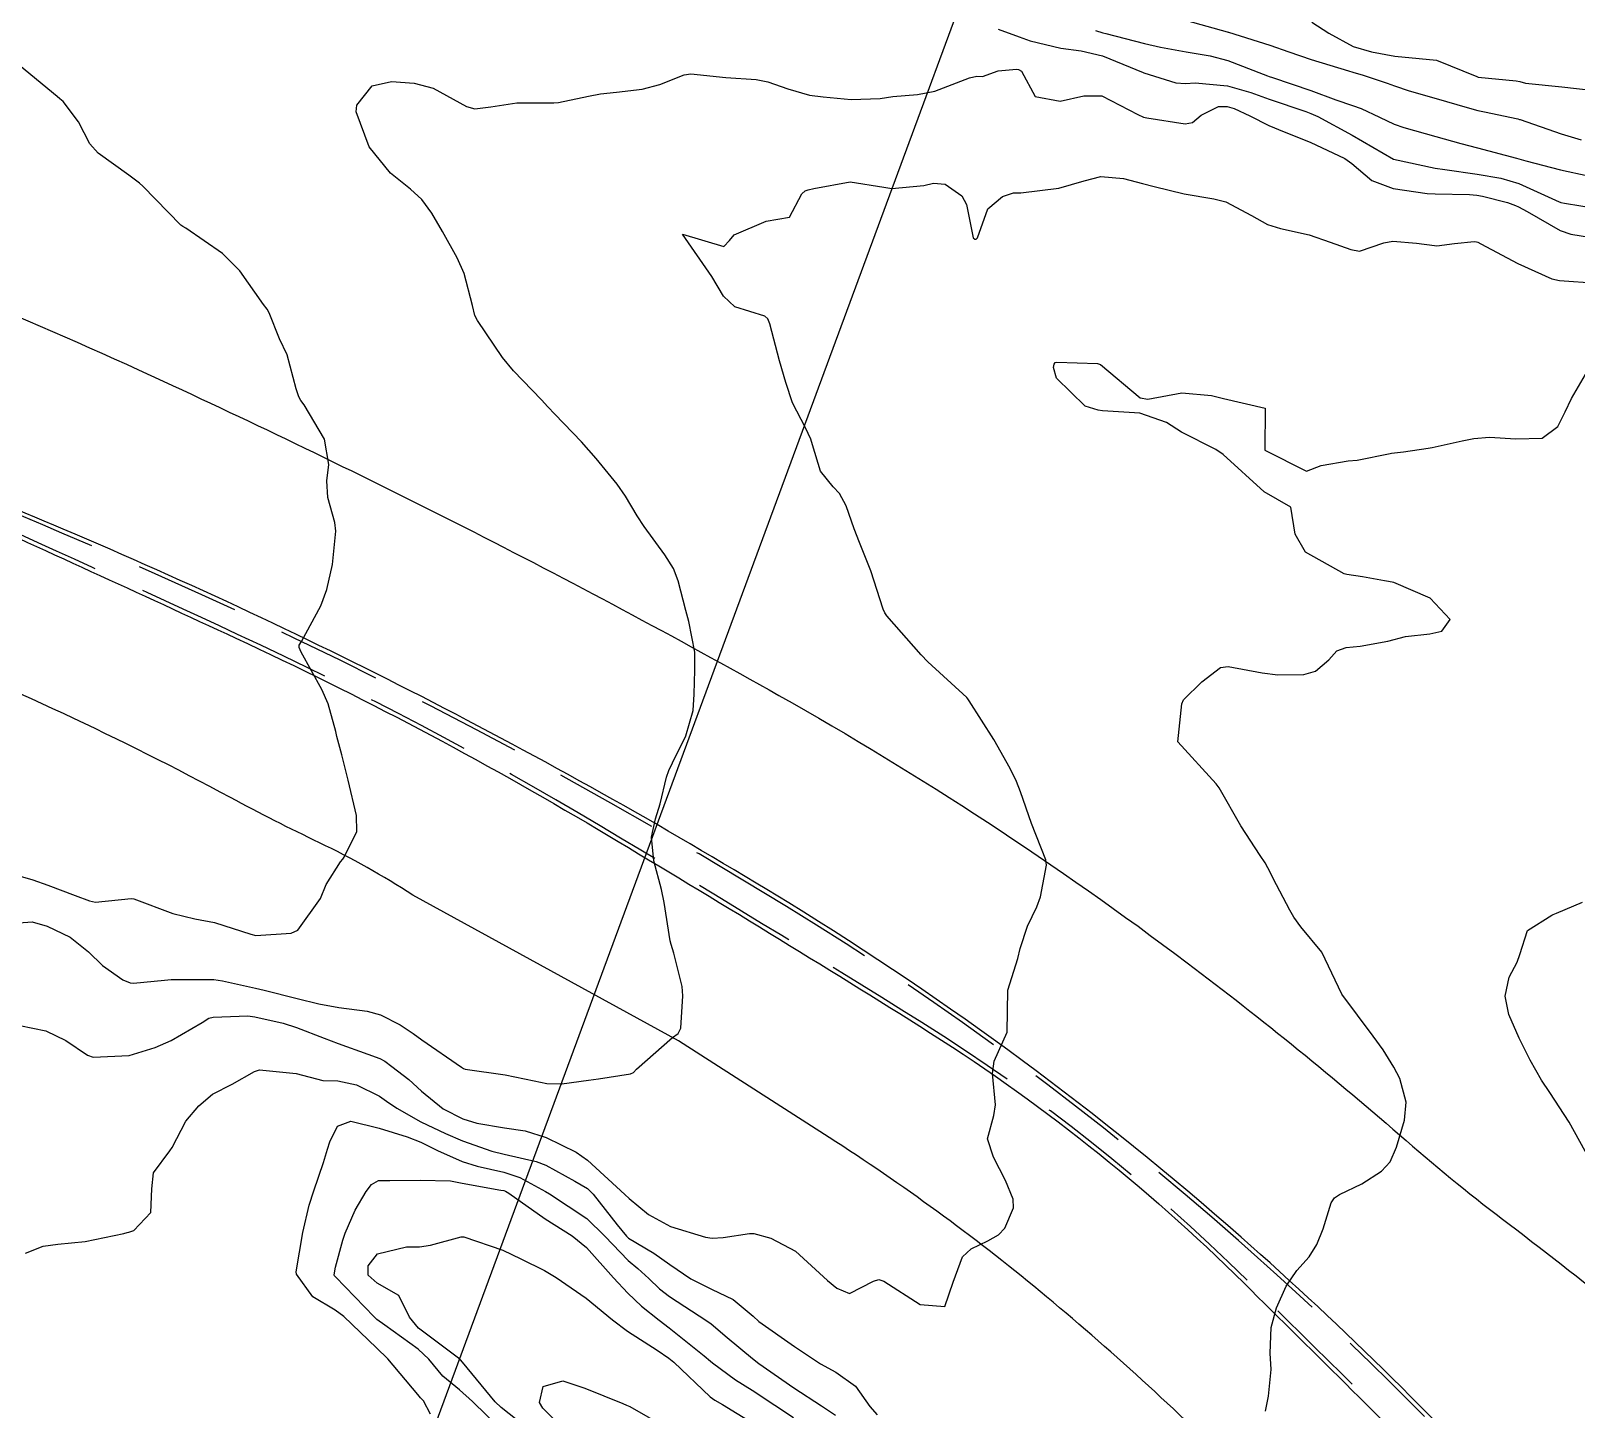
# Model space of a CAD drawing. Header units: metres. Extents: x 298520 to 308411, y 7433745 to 7450750.
# Drawn here: x 302489 to 302563, y 7441312.7 to 7441378.6 of the extents above; entities that cross this region are included whole.
import ezdxf

# ---------------------------------------------------------------- set-up
doc = ezdxf.new("R2010")
doc.units = ezdxf.units.M
doc.header["$LTSCALE"] = 10
doc.linetypes.add('CONTINUO', pattern=[0])
doc.linetypes.add('DASHED', pattern=[0.75, 0.5, -0.25])
for name, color, linetype in [('Canteiro', 45, 'DASHED'), ('Curvas de Nivel 1m', 11, 'Continuous'), ('Curvas de Nivel 5m', 15, 'Continuous'), ('PLACA_KM', 45, 'Continuous'), ('Vias Primárias', 230, 'Continuous')]:
    doc.layers.add(name, color=color, linetype=linetype)

msp = doc.modelspace()

# ---------------------------------------------------------------- linework, layer by layer
at = {"layer": 'Canteiro'}
for points in [[(302410.771, 7441374.523, 0.003236), (302423.602, 7441372.797, -0.021519), (302440.626, 7441369.869, -0.014106), (302460.499, 7441364.973, -0.038514), (302485.046, 7441356.104, -0.002775), (302498.933, 7441349.747, -0.025643), (302516.291, 7441340.576, -0.005753), (302531.688, 7441331.159, -0.055032), (302547.248, 7441318.823, -0.000019), (302557.603, 7441308.572, -0.029091)], [(302560.884, 7441306.848, 0.02873), (302546.832, 7441320.736, 0.042839), (302525.208, 7441336.718, 0.037472), (302490.516, 7441354.599, 0.003119), (302475.939, 7441360.673, 0.03926), (302455.143, 7441367.335, 0.033602), (302399.805, 7441376.516, 0.017497)]]:
    msp.add_lwpolyline(points, format="xyb", dxfattribs=at)
at = {"layer": 'Curvas de Nivel 1m', "flags": 128}
for points, elevation in [([(302535.332, 7441378.72), (302536.338, 7441378.35), (302536.875, 7441378.162), (302538.33, 7441377.805), (302539.308, 7441377.69), (302540.325, 7441377.447), (302542.278, 7441376.64), (302542.313, 7441376.626), (302543.838, 7441376.147), (302544.308, 7441376.122), (302544.758, 7441376.156), (302546.307, 7441376.012), (302547.427, 7441375.696), (302548.301, 7441375.376), (302550.065, 7441374.773), (302550.294, 7441374.69), (302550.631, 7441374.537), (302552.28, 7441373.653), (302554.263, 7441372.49), (302556.259, 7441372.072), (302556.721, 7441372.003), (302558.256, 7441371.782), (302559.402, 7441371.58), (302560.252, 7441371.328), (302562.194, 7441370.45), (302562.243, 7441370.433), (302562.269, 7441370.426), (302562.449, 7441370.397), (302564.004, 7441370.137)], 739), ([(302540.003, 7441378.663), (302540.341, 7441378.552), (302540.485, 7441378.515), (302542.334, 7441378.037), (302543.1, 7441377.86), (302544.328, 7441377.63), (302545.477, 7441377.447), (302546.322, 7441377.227), (302548.017, 7441376.564), (302548.232, 7441376.481), (302548.312, 7441376.452), (302548.47, 7441376.4), (302550.305, 7441375.785), (302551.492, 7441375.337), (302552.298, 7441375.073), (302552.708, 7441374.925), (302553.594, 7441374.5), (302554.288, 7441374.18), (302554.752, 7441374.019), (302556.28, 7441373.583), (302557.483, 7441373.25), (302558.272, 7441373.039), (302560.145, 7441372.542), (302560.264, 7441372.51), (302560.588, 7441372.417), (302562.259, 7441371.992), (302563.579, 7441371.703)], 738), ([(302544.348, 7441379.136), (302546.294, 7441378.59), (302546.343, 7441378.576), (302546.361, 7441378.572), (302548.334, 7441377.95), (302549.251, 7441377.629), (302550.324, 7441377.275), (302552.104, 7441376.734), (302552.315, 7441376.666), (302552.802, 7441376.513), (302553.956, 7441376.142), (302554.308, 7441376.01), (302555.014, 7441375.775), (302556.302, 7441375.399), (302557.779, 7441374.974), (302558.297, 7441374.835), (302558.609, 7441374.758), (302560.202, 7441374.421), (302560.293, 7441374.399), (302560.322, 7441374.391), (302562.283, 7441373.713), (302563.234, 7441373.43)], 737), ([(302550.348, 7441379.059), (302551.169, 7441378.532), (302552.334, 7441377.896), (302553.206, 7441377.63), (302554.327, 7441377.427), (302555.486, 7441377.318), (302556.324, 7441377.23), (302558.239, 7441376.451), (302558.313, 7441376.429), (302560.136, 7441376.248), (302560.311, 7441376.212), (302560.584, 7441376.143), (302562.309, 7441375.962), (302563.723, 7441375.795)], 736), ([(302487.854, 7441338.355), (302489.13, 7441337.988), (302489.848, 7441337.74), (302491.154, 7441337.247), (302491.839, 7441336.992), (302492.14, 7441336.934), (302493.841, 7441337.109), (302493.961, 7441337.089), (302495.831, 7441336.384), (302496.881, 7441336.121), (302497.825, 7441335.95), (302499.567, 7441335.392), (302499.815, 7441335.334), (302501.499, 7441335.44), (302501.818, 7441335.591), (302502.904, 7441337.104), (302503.179, 7441337.764), (302503.859, 7441338.852), (302503.965, 7441338.986), (302504.036, 7441339.088), (302504.647, 7441340.311), (302504.627, 7441341.083), (302504.227, 7441342.768), (302504.147, 7441343.088), (302503.922, 7441343.982), (302503.687, 7441344.851), (302503.631, 7441345.095), (302503.265, 7441346.419), (302502.974, 7441347.105), (302501.979, 7441348.892), (302501.875, 7441349.121), (302501.881, 7441349.224), (302501.986, 7441349.412), (302502.912, 7441351.106), (302503.214, 7441351.902), (302503.473, 7441353.098), (302503.64, 7441354.687), (302503.592, 7441355.097), (302503.257, 7441356.295), (302503.203, 7441357.099), (302503.307, 7441357.876), (302503.096, 7441359.1), (302502.119, 7441360.739), (302501.956, 7441360.947), (302501.862, 7441361.114), (302501.744, 7441361.5), (302501.302, 7441363.123), (302500.935, 7441363.903), (302500.454, 7441365.136), (302500.351, 7441365.314), (302500.177, 7441365.547), (302499.035, 7441367.152), (302498.205, 7441367.978), (302496.459, 7441369.186), (302496.309, 7441369.274), (302496.224, 7441369.341), (302494.397, 7441371.208), (302494.245, 7441371.354), (302493.731, 7441371.735), (302492.266, 7441372.786), (302491.862, 7441373.236), (302491.319, 7441374.28), (302490.581, 7441375.256), (302490.426, 7441375.389), (302490.295, 7441375.49), (302489.044, 7441376.534), (302488.312, 7441377.144)], 739), ([(302487.896, 7441331.144), (302489.758, 7441330.763), (302490.707, 7441330.296), (302491.747, 7441329.607), (302492.019, 7441329.509), (302493.747, 7441329.58), (302494.985, 7441329.963), (302495.754, 7441330.3), (302497.235, 7441331.168), (302497.557, 7441331.372), (302497.767, 7441331.421), (302499.433, 7441331.478), (302499.767, 7441331.44), (302501.111, 7441331.127), (302501.761, 7441330.925), (302503.073, 7441330.417), (302503.754, 7441330.167), (302505.176, 7441329.648), (302505.747, 7441329.443), (302505.99, 7441329.31), (302506.325, 7441329.061), (302507.128, 7441328.44), (302507.731, 7441327.881), (302508.774, 7441327.029), (302509.716, 7441326.553), (302510.382, 7441326.344), (302511.71, 7441326.125), (302512.691, 7441325.973), (302513.7, 7441325.659), (302515.144, 7441324.955), (302515.689, 7441324.575), (302517.463, 7441322.932), (302517.67, 7441322.733), (302518.594, 7441321.981), (302519.65, 7441321.402), (302521.33, 7441320.883), (302521.643, 7441320.846), (302522.17, 7441320.872), (302523.436, 7441321.063), (302523.646, 7441321.057), (302524.457, 7441320.842), (302525.637, 7441320.213), (302527.163, 7441318.815), (302527.617, 7441318.443), (302528.216, 7441318.199), (302529.372, 7441318.784), (302529.624, 7441318.856), (302529.866, 7441318.778), (302531.606, 7441317.664), (302532.786, 7441317.561), (302533.188, 7441318.737), (302533.635, 7441319.949), (302534.038, 7441320.327), (302534.843, 7441320.718), (302535.36, 7441321), (302535.652, 7441321.326), (302536.073, 7441322.299), (302536.055, 7441322.706), (302535.682, 7441323.604), (302535.11, 7441324.716), (302534.819, 7441325.601), (302535.123, 7441326.716), (302535.217, 7441327.219), (302535.061, 7441328.717), (302535.147, 7441329.318), (302535.763, 7441330.71), (302535.793, 7441332.71), (302536.281, 7441334.233), (302536.39, 7441334.704), (302536.743, 7441335.781), (302537.19, 7441336.696), (302537.361, 7441337.174), (302537.656, 7441338.692), (302537.612, 7441338.946), (302536.93, 7441340.7), (302536.404, 7441342.206), (302536.216, 7441342.707), (302535.919, 7441343.32), (302535.135, 7441344.718), (302533.951, 7441346.572), (302533.888, 7441346.667), (302533.831, 7441346.732), (302531.978, 7441348.431), (302531.656, 7441348.763), (302530.001, 7441350.631), (302529.905, 7441350.781), (302529.833, 7441350.955), (302529.245, 7441352.788), (302528.701, 7441354.139), (302528.444, 7441354.796), (302528.064, 7441355.901), (302527.751, 7441356.486), (302527.437, 7441356.81), (302526.83, 7441357.565), (302526.449, 7441358.825), (302526.372, 7441359.093), (302526.111, 7441359.627), (302525.489, 7441360.836), (302525.178, 7441361.799), (302524.873, 7441362.843), (302524.402, 7441364.615), (302524.307, 7441364.849), (302524.174, 7441364.973), (302522.727, 7441365.421), (302522.184, 7441365.943), (302521.639, 7441366.886), (302520.223, 7441368.9), (302522.215, 7441368.323), (302522.485, 7441368.61), (302522.701, 7441368.873), (302524.23, 7441369.522), (302525.345, 7441369.725), (302525.946, 7441370.833), (302526.097, 7441370.979), (302526.245, 7441371.024), (302526.515, 7441371.095), (302528.249, 7441371.411), (302529.873, 7441371.157), (302530.246, 7441371.086), (302531.782, 7441371.23), (302532.249, 7441371.349), (302532.799, 7441371.302), (302533.596, 7441370.74), (302533.826, 7441370.324), (302534.139, 7441368.731), (302534.222, 7441368.675), (302534.281, 7441368.67), (302534.349, 7441368.729), (302534.847, 7441370.114), (302535.55, 7441370.717), (302536.071, 7441370.885), (302536.245, 7441370.89), (302536.415, 7441370.878), (302538.247, 7441371.104), (302539.461, 7441371.458), (302540.253, 7441371.66), (302541.328, 7441371.573), (302542.25, 7441371.33), (302542.798, 7441371.181), (302544.245, 7441370.833), (302545.66, 7441370.596), (302546.241, 7441370.448), (302547.461, 7441369.798), (302548.231, 7441369.376), (302548.846, 7441369.178), (302550.226, 7441368.873), (302551.22, 7441368.53), (302552.218, 7441368.168), (302552.637, 7441368.094), (302553.791, 7441368.496), (302554.224, 7441368.564), (302555.366, 7441368.479), (302556.221, 7441368.359), (302556.334, 7441368.356), (302557.175, 7441368.46), (302558.123, 7441368.552), (302558.224, 7441368.547), (302558.298, 7441368.523), (302558.445, 7441368.447), (302560.209, 7441367.495), (302561.829, 7441366.773), (302562.197, 7441366.685), (302564.005, 7441366.564)], 741), ([(302548.135, 7441312.561), (302548.275, 7441313.274), (302548.4, 7441314.558), (302548.352, 7441315.329), (302548.407, 7441316.558), (302548.659, 7441317.502), (302549.12, 7441318.548), (302549.63, 7441319.294), (302550.221, 7441319.951), (302550.583, 7441320.531), (302550.892, 7441321.29), (302551.283, 7441322.524), (302551.431, 7441322.766), (302551.677, 7441322.935), (302552.744, 7441323.448), (302553.688, 7441324.052), (302554.095, 7441324.494), (302554.408, 7441325.198), (302554.778, 7441326.484), (302554.858, 7441327.351), (302554.554, 7441328.488), (302554.282, 7441329.025), (302553.756, 7441329.856), (302553.291, 7441330.505), (302551.793, 7441332.52), (302550.827, 7441334.53), (302549.825, 7441335.749), (302549.487, 7441336.202), (302549.296, 7441336.548), (302548.653, 7441337.756), (302548.245, 7441338.564), (302548.111, 7441338.812), (302547.869, 7441339.157), (302546.947, 7441340.579), (302545.91, 7441342.392), (302545.776, 7441342.591), (302543.933, 7441344.61), (302544.133, 7441346.426), (302544.209, 7441346.607), (302545.086, 7441347.479), (302545.977, 7441348.166), (302546.348, 7441348.216), (302547.973, 7441347.909), (302548.729, 7441347.802), (302549.972, 7441347.827), (302550.526, 7441347.983), (302551.162, 7441348.528), (302551.553, 7441348.959), (302551.989, 7441349.124), (302552.658, 7441349.178), (302553.992, 7441349.42), (302554.838, 7441349.638), (302555.996, 7441349.765), (302556.568, 7441349.894), (302556.963, 7441350.46), (302556.013, 7441351.481), (302554.275, 7441352.233), (302554.021, 7441352.279), (302553.831, 7441352.303), (302552.777, 7441352.509), (302552.024, 7441352.616), (302551.893, 7441352.653), (302550.04, 7441353.686), (302549.545, 7441354.548), (302549.346, 7441355.831), (302548.073, 7441356.57), (302546.1, 7441358.366), (302545.753, 7441358.593), (302544.111, 7441359.427), (302543.386, 7441359.892), (302542.12, 7441360.33), (302540.326, 7441360.453), (302540.121, 7441360.482), (302539.506, 7441360.666), (302538.136, 7441362.01), (302537.986, 7441362.527), (302538.02, 7441362.682), (302538.064, 7441362.761), (302538.144, 7441362.785), (302540.091, 7441362.713), (302540.144, 7441362.703), (302540.242, 7441362.659), (302542.127, 7441361.068), (302542.498, 7441361.006), (302544.13, 7441361.318), (302545.548, 7441361.176), (302546.127, 7441361.035), (302548.123, 7441360.57), (302548.103, 7441358.57), (302550.088, 7441357.556), (302550.801, 7441357.824), (302552.096, 7441358.056), (302552.518, 7441358.092), (302554.102, 7441358.41), (302554.17, 7441358.422), (302554.733, 7441358.484), (302555.923, 7441358.654), (302556.105, 7441358.686), (302557.549, 7441359.015), (302558.11, 7441359.127), (302558.851, 7441359.18), (302560.11, 7441359.109), (302561.375, 7441359.143), (302562.116, 7441359.698), (302562.467, 7441360.395), (302562.772, 7441361.033), (302563.562, 7441362.379)], 742), ([(302563.695, 7441324.546), (302562.66, 7441326.391), (302561.734, 7441327.819), (302561.345, 7441328.404), (302560.797, 7441329.365), (302560.277, 7441330.415), (302559.78, 7441331.541), (302559.599, 7441332.423), (302559.802, 7441333.336), (302560.179, 7441334.047), (302560.299, 7441334.415), (302560.669, 7441335.567), (302561.832, 7441336.299), (302561.902, 7441336.329), (302562.06, 7441336.398), (302563.304, 7441336.922)], 743), ([(302488.782, 7441320.117), (302489.635, 7441320.46), (302490.333, 7441320.556), (302491.637, 7441320.675), (302493.492, 7441321.063), (302493.642, 7441321.106), (302493.723, 7441321.128), (302493.965, 7441321.207), (302494.78, 7441322.075), (302494.831, 7441323.198), (302494.913, 7441323.965), (302495.691, 7441325.015), (302495.802, 7441325.188), (302496.456, 7441326.434), (302497.073, 7441327.17), (302497.729, 7441327.728), (302498.678, 7441328.206), (302499.74, 7441328.825), (302499.984, 7441328.894), (302501.739, 7441328.724), (302503.018, 7441328.383), (302503.736, 7441328.368), (302504.632, 7441328.183), (302505.729, 7441327.639), (302506.069, 7441327.407), (302506.549, 7441327.058), (302507.713, 7441326.41), (302508.884, 7441325.849), (302509.7, 7441325.499), (302511.107, 7441325.006), (302511.692, 7441324.859), (302513.224, 7441324.512), (302513.687, 7441324.332), (302515.068, 7441323.567), (302515.676, 7441323.212), (302515.961, 7441322.947), (302517.106, 7441321.481), (302517.541, 7441320.931), (302517.642, 7441320.845), (302518.85, 7441320.126), (302519.63, 7441319.577), (302520.633, 7441318.89), (302521.618, 7441318.403), (302522.653, 7441317.904), (302523.606, 7441317.108), (302523.887, 7441316.847), (302525.585, 7441315.66), (302526.831, 7441314.817), (302527.569, 7441314.418), (302528.515, 7441313.748), (302529.196, 7441312.785), (302529.547, 7441312.385)], 742), ([(302508.171, 7441312.413), (302507.837, 7441313.046), (302507.697, 7441313.19), (302507.556, 7441313.352), (302506.128, 7441315.064), (302505.581, 7441315.583), (302504.022, 7441317.086), (302503.606, 7441317.394), (302502.533, 7441318.027), (302501.757, 7441319.118), (302501.739, 7441319.233), (302502.052, 7441321.114), (302502.354, 7441322.418), (302502.576, 7441323.106), (302503.043, 7441324.456), (302503.237, 7441325.097), (302503.349, 7441325.445), (302503.71, 7441326.204), (302504.351, 7441326.446), (302505.709, 7441326.113), (302507.056, 7441325.696), (302507.699, 7441325.434), (302508.5, 7441325.032), (302509.688, 7441324.506), (302510.404, 7441324.295), (302511.683, 7441324.002), (302512.443, 7441323.751), (302513.674, 7441323.081), (302513.858, 7441322.968), (302515.655, 7441321.779), (302516.516, 7441320.941), (302517.631, 7441319.768), (302518.087, 7441319.383), (302518.625, 7441318.915), (302519.126, 7441318.415), (302519.614, 7441318.04), (302521.398, 7441316.882), (302521.601, 7441316.731), (302522.37, 7441316.09), (302523.576, 7441315.079), (302523.875, 7441314.847), (302525.561, 7441313.679), (302526.888, 7441312.817), (302527.546, 7441312.369)], 743), ([(302511.533, 7441311.691), (302510.185, 7441313.014), (302509.558, 7441313.572), (302508.764, 7441314.231), (302508.087, 7441315.042), (302507.58, 7441315.53), (302505.986, 7441316.677), (302505.601, 7441316.947), (302505.464, 7441317.071), (302503.622, 7441318.992), (302503.572, 7441319.04), (302503.552, 7441319.091), (302503.627, 7441319.45), (302503.977, 7441320.749), (302504.084, 7441321.086), (302504.555, 7441322.186), (302505.094, 7441323.076), (302505.347, 7441323.402), (302505.678, 7441323.596), (302506.222, 7441323.605), (302507.679, 7441323.624), (302509.118, 7441323.586), (302509.678, 7441323.478), (302511.535, 7441323.141), (302511.674, 7441323.116), (302511.761, 7441323.086), (302511.914, 7441322.996), (302513.655, 7441321.766), (302514.946, 7441320.957), (302515.637, 7441320.387), (302516.92, 7441318.937), (302517.616, 7441318.201), (302518.268, 7441317.578), (302519.11, 7441316.907), (302519.598, 7441316.544), (302521.262, 7441315.199), (302521.574, 7441314.951), (302521.66, 7441314.879), (302522.768, 7441314.065), (302523.56, 7441313.557), (302524.643, 7441312.839), (302525.544, 7441312.262)], 744), ([(302515.293, 7441310.952), (302513.549, 7441312.703), (302513.39, 7441312.972), (302513.561, 7441313.736), (302514.509, 7441314.015), (302515.56, 7441313.665), (302517.367, 7441312.932), (302517.552, 7441312.851), (302517.703, 7441312.776), (302519.535, 7441311.722)], 746)]:
    msp.add_lwpolyline(points, dxfattribs=dict(at, elevation=elevation))
at = {"layer": 'Curvas de Nivel 5m', "flags": 128}
for points, elevation in [([(302487.822, 7441335.884), (302489.11, 7441335.98), (302489.821, 7441335.783), (302490.919, 7441335.249), (302491.806, 7441334.543), (302492.47, 7441333.9), (302493.447, 7441333.215), (302493.791, 7441333.06), (302493.958, 7441333.041), (302495.435, 7441333.194), (302495.76, 7441333.224), (302495.793, 7441333.218), (302495.821, 7441333.217), (302497.794, 7441333.221), (302498.215, 7441333.156), (302499.788, 7441332.81), (302500.206, 7441332.716), (302501.781, 7441332.316), (302502.82, 7441332.062), (302503.775, 7441331.891), (302505.144, 7441331.705), (302505.77, 7441331.538), (302506.71, 7441331.056), (302507.344, 7441330.632), (302507.756, 7441330.329), (302509.65, 7441329.021), (302509.742, 7441328.962), (302509.833, 7441328.928), (302511.739, 7441328.652), (302513.134, 7441328.376), (302513.732, 7441328.252), (302514.461, 7441328.233), (302515.735, 7441328.41), (302516.211, 7441328.47), (302517.74, 7441328.71), (302517.891, 7441328.778), (302518.026, 7441328.926), (302519.758, 7441330.455), (302520.021, 7441330.637), (302520.147, 7441330.896), (302520.246, 7441332.435), (302520.208, 7441332.896), (302519.809, 7441334.483), (302519.679, 7441334.901), (302519.635, 7441335.082), (302519.35, 7441336.905), (302519.223, 7441337.526), (302518.863, 7441338.91), (302518.743, 7441340.043), (302518.935, 7441340.909), (302519.167, 7441341.634), (302519.467, 7441342.904), (302519.582, 7441343.237), (302519.924, 7441343.962), (302520.239, 7441344.588), (302520.39, 7441344.895), (302520.739, 7441346.098), (302520.781, 7441346.892), (302520.827, 7441348.035), (302520.821, 7441348.892), (302520.532, 7441350.36), (302520.383, 7441350.896), (302520.024, 7441352.31), (302519.805, 7441352.902), (302519.385, 7441353.561), (302518.387, 7441354.917), (302518.058, 7441355.416), (302517.504, 7441356.365), (302517.109, 7441356.934), (302516.091, 7441358.162), (302515.393, 7441358.957), (302514.116, 7441360.286), (302513.789, 7441360.644), (302513.483, 7441360.98), (302512.143, 7441362.368), (302511.615, 7441363.005), (302510.419, 7441364.769), (302510.295, 7441365.019), (302510.178, 7441365.49), (302509.787, 7441367.024), (302509.45, 7441367.781), (302508.748, 7441369.035), (302508.232, 7441369.916), (302507.756, 7441370.565), (302507.21, 7441371.055), (302506.254, 7441371.832), (302505.229, 7441373.08), (302504.612, 7441374.765), (302504.635, 7441375.087), (302505.378, 7441376.004), (302506.304, 7441376.214), (302507.392, 7441376.141), (302508.302, 7441375.903), (302509.896, 7441375.024), (302510.292, 7441374.913), (302511.06, 7441375.008), (302512.295, 7441375.187), (302514.076, 7441375.192), (302514.295, 7441375.207), (302515.736, 7441375.518), (302516.3, 7441375.624), (302517.068, 7441375.706), (302518.302, 7441375.851), (302519.145, 7441376.071), (302520.309, 7441376.539), (302520.626, 7441376.581), (302522.308, 7441376.414), (302523.753, 7441376.304), (302524.306, 7441376.196), (302525.275, 7441375.868), (302526.3, 7441375.565), (302526.954, 7441375.475), (302528.298, 7441375.354), (302529.683, 7441375.402), (302530.3, 7441375.49), (302531.471, 7441375.599), (302532.303, 7441375.749), (302533.964, 7441376.389), (302534.31, 7441376.467), (302534.58, 7441376.458), (302535.341, 7441376.72), (302536.213, 7441376.812), (302536.314, 7441376.792), (302536.447, 7441376.708), (302537.104, 7441375.501), (302538.299, 7441375.269), (302539.434, 7441375.537), (302540.302, 7441375.533), (302542.026, 7441374.643), (302542.291, 7441374.513), (302542.45, 7441374.478), (302544.287, 7441374.196), (302544.639, 7441374.255), (302545.048, 7441374.602), (302545.877, 7441375.015), (302546.297, 7441375.017), (302546.633, 7441374.922), (302547.389, 7441374.574), (302548.286, 7441374.106), (302549.025, 7441373.809), (302550.274, 7441373.308), (302551.933, 7441372.523), (302552.261, 7441372.291), (302553.229, 7441371.482), (302554.249, 7441371.091), (302555.862, 7441370.859), (302556.247, 7441370.834), (302557.896, 7441370.804), (302558.246, 7441370.772), (302558.52, 7441370.72), (302559.71, 7441370.428), (302560.104, 7441370.285), (302560.241, 7441370.221), (302560.66, 7441369.995), (302562.23, 7441369.077), (302562.739, 7441368.903), (302564.226, 7441368.67)], 740), ([(302512.693, 7441311.825), (302511.549, 7441312.726), (302511.27, 7441313.003), (302509.694, 7441314.896), (302509.598, 7441315.02), (302509.573, 7441315.046), (302509.5, 7441315.095), (302507.595, 7441316.531), (302507.162, 7441317.054), (302506.655, 7441318.096), (302505.619, 7441318.678), (302505.19, 7441319.074), (302505.18, 7441319.522), (302505.633, 7441320.096), (302507.017, 7441320.43), (302507.637, 7441320.433), (302508.173, 7441320.499), (302509.642, 7441320.897), (302509.759, 7441320.902), (302511.636, 7441320.268), (302512.49, 7441319.846), (302513.626, 7441319.294), (302514.189, 7441318.964), (302515.613, 7441317.961), (302516.875, 7441316.937), (302517.595, 7441316.38), (302519.017, 7441315.473), (302519.576, 7441315.094), (302519.808, 7441314.898), (302521.557, 7441313.252), (302521.77, 7441313.091), (302522.136, 7441312.871), (302523.54, 7441312.018)], 745)]:
    msp.add_lwpolyline(points, dxfattribs=dict(at, elevation=elevation))
at = {"layer": 'PLACA_KM', "linetype": 'CONTINUO'}
msp.add_polyline3d([(302537.961, 7441391.944, 0), (302441.935, 7441132.057, 0)], dxfattribs=at)
at = {"layer": 'Vias Primárias', "elevation": 722.311}
msp.add_lwpolyline([(302404.777, 7441384.628, -0.016758), (302419.697, 7441382.923, -0.013423), (302446.268, 7441378.247, -0.037329), (302476.335, 7441369.743, -0.020831), (302495.369, 7441361.875, -0.009031), (302509.765, 7441354.892, -0.010862), (302524.844, 7441346.822, -0.033346), (302544.377, 7441334.029, -0.017719), (302554.871, 7441325.51, 0.017463), (302559.799, 7441321.504, -0.018318), (302570.923, 7441312.432, 0.068542)], format="xyb", dxfattribs=at)
at = {"layer": 'Vias Primárias'}
for points in [[(302410.743, 7441374.325, 0.003236), (302423.576, 7441372.598, -0.021519), (302440.583, 7441369.674, -0.014106), (302460.446, 7441364.781, -0.038514), (302484.964, 7441355.922, -0.002775), (302498.849, 7441349.566, -0.025643), (302516.188, 7441340.404, -0.005753), (302531.581, 7441330.99, -0.055032), (302547.108, 7441318.68, -0.000019), (302557.463, 7441308.43, -0.029091)], [(302561.032, 7441306.982, 0.02873), (302546.964, 7441320.886, 0.042839), (302525.313, 7441336.888, 0.037472), (302490.594, 7441354.783, 0.003119), (302476.014, 7441360.858, 0.03926), (302455.189, 7441367.53, 0.033602), (302399.824, 7441376.715, 0.017497)], [(302546.917, 7441309.562, 0.024063), (302537.344, 7441318.289, 0.030278), (302527.242, 7441325.663), (302520.033, 7441330.284), (302507.315, 7441337.263, 0.033451), (302502.86, 7441339.768, -0.012199), (302498.6, 7441341.932, 0.028624), (302482.375, 7441349.511, 0.00438), (302470.019, 7441354.318, 0.027007), (302455.053, 7441359.083, 0.005278), (302447.071, 7441361.068, 0.015446), (302427.424, 7441365.096, 0.016591), (302411.442, 7441367.319, 0.001884)]]:
    msp.add_lwpolyline(points, format="xyb", dxfattribs=at)

doc.saveas('drawing.dxf')
